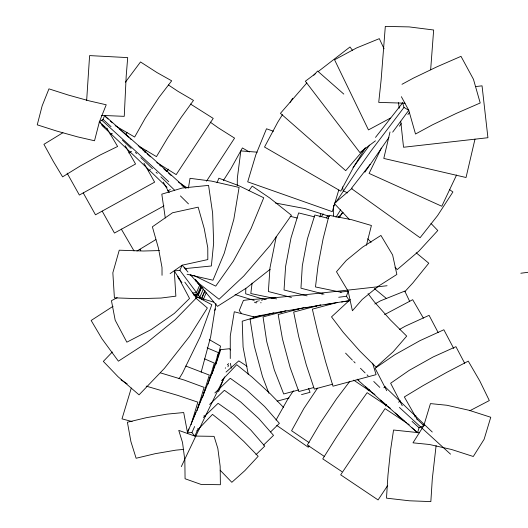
<?xml version="1.0" encoding="UTF-8"?>
<svg xmlns="http://www.w3.org/2000/svg" width="528" height="528" viewBox="0 0 528 528"><rect width="100%" height="100%" fill="white"/><g stroke="black" fill="none" stroke-linecap="round" stroke-linejoin="round"><path stroke-width="0.79" d="M237.277 185.651L237.329 178.312L240.827 150.922L257.195 152.156M333.412 216.005L333.498 205.412M245.804 288.209L245.685 293.799L264.792 299.633M86.651 100.558L89.602 55.592L127.697 57.605L126.192 76.124L124.245 116.345L101.515 115.388M322.034 294.763L322.146 293.139M430.65 69.788L433.653 30.004L409.187 26.902L385.315 26.4L381.104 80.144L378.728 102.386L405.049 103.198M216.071 364.082L220.559 346.097L209.24 339.596M252.107 283.107L250.8 293.542L276.639 298.901M436.108 445.606L432.313 478.718L430.848 501.6L409.411 500.788L386.489 498.148L387.955 475.266L390.548 450.239L393.551 430.023L419.648 432.782M215.932 303.626L210.685 336.666L201.168 372.214M188.41 188.087L190.021 178.325L211.636 181.117L239.092 187.427L233.858 219.146L224.261 253.235L212.962 280.21L187.07 274.263M474.989 139.115L466.039 177.5L383.79 158.433L390.001 131.993M366.419 245.276L371.415 225.496L351.747 219.734L329.063 215.299L323.063 239.039L318.074 265.36L315.487 286.948L341.319 292.307M319.935 217.041L320.734 213.946M338.771 190.027L332.27 211.655L247.705 181.85L255.829 154.816L266.501 128.779L273.451 131.241M131.3 388.04L121.994 418.862L132.132 421.582M191.044 424.73L197.855 402.164L177.85 395.413L146.21 386.126M197.063 410.698L204.112 387.361L184.272 380.061L160.426 372.867M202.772 396.706L209.299 375.078L185.79 366.043M207.959 384.14L214.322 363.079L204.567 358.868M212.124 373.732L218.486 352.671L207.167 347.899M276.276 236.485L269.96 267.92L268.382 291.548L291.43 297.442M417.014 419.133L423.812 425.608L412.982 442.834L429.475 444.497L451.631 449.513L473.286 456.496L484.123 439.27L490.756 417.265L469.102 410.289L446.945 405.266L430.445 403.603L423.812 425.608L419.067 427.786L417.536 432.729L410.553 426.584A697.046 4.191 40.9 0 1 357.179 379.408M253.11 317.071A698.359 8.639 -7.7 0 1 284.434 311.197A697.046 8.626 -7.7 0 1 341.801 301.844L349.384 300.656L346.454 296.248L348.17 291.238L336.481 271.735L346.289 260.436L362.617 247.104L380.932 235.442L392.614 254.951L396.858 274.454L378.543 286.117L362.215 299.449L352.407 310.748L348.17 291.238L340.474 292.07M217.008 182.734L218.869 178.207L238.821 185.678L263.736 197.782L250.991 228.69L233.356 261.142L215.721 286.13L193.736 275.444M107.296 129.116L99.422 121.77L106.227 104.788L89.423 100.921L68.383 95.073L48.952 88.862L42.154 105.844L37.244 124.839L56.674 131.043L77.715 136.897L94.519 140.758L99.422 121.77L103.033 119.394L104.623 115.612L112.629 122.661A592.489 29.687 39.6 0 1 181.13 183.995L187.282 187.882M214.751 310.345L215.378 308.854M456.568 174.992L441.791 206.25L369.079 173.415L381.368 148.097M187.598 431.977L188.212 430.525M197.492 282.724L200.779 286.513L197.578 293.964L193.552 294.446M200.779 286.513L201.287 287.377L198.145 294.716L194.179 295.192M203.432 288.856L199.907 297.079L197.485 297.37M201.287 298.921L204.778 290.783M201.472 299.165L205.042 290.836M203.366 299.369L206.217 292.717M190.12 274.514L199.723 285.1L196.508 292.538L192.489 293.027M217.14 356.776L220.301 349.688L229.568 348.724L230.479 349.978M197.597 430.135L194.753 436.062L178.761 430.393L182.53 442.537L184.853 460.304L185.071 478.757L201.062 484.427L220.387 484.724L220.163 466.27L217.846 448.503L214.078 436.359L194.753 436.062L191.908 432.59L194.641 426.525M174.253 270.996L179.87 270.296L182.193 265.188L207.821 259.578L207.781 247.83L204.23 228.571L198.158 207.161L172.524 212.771L152.381 226.809L158.459 248.226L162.01 267.485L162.037 275.312M276.032 420.05L287.542 399.551L293.41 390.793M309.085 445.856L308.293 447.269L276.745 425.416M321.453 216.671L323.123 213.833M326.297 217.998L327.492 215.978L328.937 216.645M339.689 216.929L342.593 212.197M125.836 134.647L127.063 132.594M179.032 378.761L182.431 373.217L200.257 336.593L211.82 304.702L193.868 295.099M333.366 206.342L334.653 204.27M335.973 217.279L340.639 209.788M282.44 114.688L277.754 122.206L264.515 147.041L340.784 191.136L354.017 166.307L365.528 147.84M290.11 102.379L292.67 98.274M144.969 152.5L146.256 150.487M223.397 180.484L230.822 168.835L242.398 147.965L249.401 151.972M335.94 202.231L356.915 170.768L371.606 150.17L403.986 107.415L402.666 102.861M370.121 164.36L351.338 188.489L420.077 237.745L437.547 215.642L452.892 191.987L449.572 189.605M125.393 82.19L140.521 61.961L156.988 72.567L171.686 80.81L158.822 97.601L145.22 118.252L134.653 137.036L115.15 125.697M387.631 485.615L378.081 499.937L340.672 474.844L385.051 408.632L406.553 422.862M317.513 388.126L303.923 408.395L291.575 430.729L309.111 442.629M364.874 172.194L388.905 137.458M167.138 171.112L168.485 169.132M206.501 181.17L234.571 138.125L218.163 127.769L210.164 122.08M248.893 190.753L252.173 186.107L269.775 197.993L291.423 215.259L270.362 245.164L243.778 276.019L219.054 299.257L195.373 280.619M353.008 167.732L369.62 145.081M399.419 126.212L401.3 123.618M407.9 114.536L409.312 112.589M392.68 132.125L408.764 110.306L401.366 96.69M349.774 381.381L336.58 398.759L320.278 423.08L307.349 445.018L324.555 456.575M385.697 405.953L386.674 404.666M375.514 137.386L402.6 102.887M368.168 390.72L369.184 389.459M338.884 217.305L343.081 212.348M350.288 299.548L331.505 316.892L343.365 332.488L359.74 350.955L376.081 367.158L393.254 351.681L406.705 336.112L390.364 319.909L373.982 301.442L368.056 293.641M306.821 82.962L280.434 113.342L345.721 170.669L365.105 148.038M313.823 75.214L317.592 71.036L343.801 94.09M404.705 291.786L412.856 282.929L428.776 263.201L416.17 252.78M112.339 351.991L103.336 361.39L118.081 376.761L139.055 394.852L164.38 368.412L189.466 336.501L207.352 307.989L195.631 297.884M270.593 431.924L279.385 423.344L264.673 406.56L246.629 390.007L230.267 378.292L214.863 392.938M263.545 445.084L273.517 435.356L258.806 418.579L240.761 402.026L224.4 390.304L209.629 404.455M255.955 454.7L264.752 446.12L250.833 430.063L233.686 414.335L218.09 403.319L203.326 417.47M221.569 380.688L236.709 364.696L252.212 377.216L270.257 393.769L283.602 407.471M196.772 430.894L212.494 414.381L226.934 425.918L243.712 441.309L258.172 456.278L244.807 470.679L231.838 482.308L220.156 470.217M226.037 372.075L238.808 360.881L247.012 366.221M352.15 188.239L334.283 203.458L349.18 219.278M270.171 269.273L246.424 288.024L217.457 306.346L199.723 285.1M315.711 73.432L305.349 81.233L359.891 152.552L375.434 140.844M318.305 71.478L349.991 46.985L352.447 50.252M170.102 273.61L182.193 265.188L187.961 272.019M414.638 416.79L415.965 415.873M383.803 387.796L385.156 386.872M398.574 402.217L400.607 400.825M337.94 217.213L340.514 215.53M113.058 306.293L91.153 320.47L102.003 338.831L118.397 361.165L146.467 342.995L175.118 319.763L196.396 297.931L184.826 282.17M136.95 251.024L155.826 239.613M110.154 134.515L112.279 133.3M128.74 152.929L131.498 151.351M148.394 170.775L150.467 169.594M163.951 205.894L114.451 233.046L102.194 211.127M374.801 304.009L380.411 300.868L404.778 291.086L409.708 301.455M384.556 314.609L412.678 299.686L423.416 318.153M399.604 329.373L405.214 326.225L429.079 315.335L438.214 332.653M62.918 132.719L43.93 144.316L53.394 161.542L62.601 176.854L80.144 166.056L100.353 154.895L117.619 146.474L106.834 128.291M401.986 84.302L413.351 78.144L437.118 66.739L460.997 56.338L473.451 79.266L480.209 102.98L456.331 113.388L432.564 124.786L415.516 134.02L408.764 110.306L403.986 107.415M390.542 118.034L368.458 129.908L334.561 59.789L356.644 47.923L379.322 38.65L384.08 48.807M469.828 410.738L489.324 400.561L479.833 381.031L468.263 361.139L446.596 372.445L423.119 385.598L404.342 396.937L417.318 419.72M117.203 297.68L111.448 300.67L115.177 320.166L126.845 342.177L151.298 329.492L174.326 313.427L189.539 298.465L177.863 276.454M167.495 190.964L170.353 189.559M261.314 315.388L242.213 321.215L243.091 347.12L248.272 374.464M273.781 312.86L250.074 319.216L254.258 345.853L262.449 376.418L268.864 393.241M285.991 310.781L263.056 316.925L266.732 341.642L274.316 369.95L283.701 393.967L298.749 389.935M304.161 307.54L278.17 314.51L282.487 339.055L290.07 367.356L298.815 391.552L313.771 387.539M320.727 304.828L293.674 312.081L298.67 336.442L306.253 364.742L314.312 389.123L332.792 384.166M337.696 302.366L312.352 309.157L318.001 333.346L325.585 361.647L332.996 386.199L376.075 374.656L372.603 363.152M277.114 401.148L288.994 397.967M301.508 394.614L310.048 392.324L308.59 388.502M349.622 300.755L346.685 301.217A689.542 8.527 -7.7 0 0 344.995 301.481M251.942 299.27L243.408 300.432L239.257 310.576L241.652 313.672M338.699 297.271L346.454 296.248M202.785 287.509L201.498 287.661L198.356 295L194.39 295.475M475.636 86.572L482.044 85.826L487.925 137.716L403.537 147.253L400.726 121.216M185.077 268.6L211.378 265.98L213.662 242.801L212.632 213.2L208.567 185.394L182.266 188.014L161.806 194.159L165.29 217.991M183.718 449.394L175.824 450.146L155.146 453.704L136.118 458.251L130.898 441.56L127.406 422.222L146.434 417.674L167.112 414.117L183.691 412.54L187.651 433.396M191.908 432.59L187.407 432.729L189.948 426.716A592.489 7.333 -65.9 0 0 208.883 381.091A593.604 7.346 -65.9 0 0 220.301 349.694M159.43 250.569L143.299 251.011L119.249 250.199L112.847 272.771L114.398 297.851L138.455 298.67L161.033 298.043L175.864 296.162L174.319 271.075L181.916 282.704M275.517 203.029L305.243 208.633L329.485 216.388M328.376 218.374L314.827 215.021L307.402 238.894L302.306 265.782L300.96 288.209L324.007 294.103M314.576 216.876L298.637 212.929L290.974 238.042L285.615 266.343L284.038 289.971L307.085 295.865M290.156 216.282L297.323 218.057M253.942 316.906L234.293 311.764L230.267 335.986L230.267 358.532M195.776 296.789L213.721 302.122M235.059 294.584L254.166 300.419M347.609 192.918L343.266 190.786L342.395 186.872M120.998 379.876L127.182 383.843M168.465 85.008L178.009 91.351L193.492 100.406L181.111 117.487L167.508 138.145L156.46 156.631L138.25 145.761M341.926 471.629L322.76 458.885L336.296 437.362L352.605 413.035L367.145 392.674L390.265 408.151M353.714 380.14L374.933 394.502M407.873 423.766L409.2 424.67M190.476 104.029L213.22 118.397L176.187 174.623L156.77 162.538M197.644 428.604L198.944 429.521M357.515 379.223L358.849 380.167M178.457 182.101L181.13 183.995M203.98 415.655L205.293 416.592M374.378 288.552L386.357 298.452M417.668 432.775L413.959 429.508A689.542 4.151 40.9 0 1 412.091 427.858M105.626 116.873L108.049 119.005M103.033 119.394L111.045 126.654M412.084 421.397L419.067 427.786M99.191 122.027L100.379 123.143M101.567 124.252L104.537 127.037M423.179 424.69L424.281 425.74M430.96 223.417L437.791 230.518L418.803 251.189L397.241 269.564L394.964 267.194M367.719 238.781L371.098 242.339M191.294 274.969L192.304 276.065M184.331 267.168L186.311 269.419M195.373 279.286L198.752 283.807M199.855 285.463L201.498 287.661L201.287 287.377M179.87 270.296L200.831 298.307M178.015 277.49L179.216 279.391M134.013 250.912L121.308 229.093M169.211 192.667L163.251 182.094M464.686 363.271L455.928 346.672L433.171 356.948L409.18 370.379L390.634 383.242L402.257 405.728M453.75 348.52L443.85 329.756L419.984 340.646L394.739 354.79L375.118 368.254L386.74 390.74M143.906 163.132L154.645 182.147L95.482 214.81L83.233 192.892M125.202 145.728L135.557 164.017L79.358 195.043L67.102 173.125M140.078 249.275L140.791 250.721M230.413 363.356L231.31 368.148M398.521 102.637L399.194 108.293M228.439 365.079A586.476 7.471 -65.9 0 1 227.957 366.769M223.727 378.49A586.476 7.471 -65.9 0 1 218.519 391.677M225.278 368.3A586.476 7.471 -65.9 0 1 225.575 367.778M227.337 364.848A586.476 7.471 -65.9 0 1 227.779 364.214M228.558 363.521A586.476 7.471 -65.9 0 1 228.644 364.023M118.892 594.224A596.772 0.871 -65.6 0 1 130.423 568.867M181.302 466.64A593.551 6.527 -65.5 0 1 224.651 376.933M214.097 366.788A586.106 7.253 -65.9 0 1 213.49 368.438M211.358 374.042A586.106 7.253 -65.9 0 1 209.081 379.856M205.801 388.067A586.106 7.253 -65.9 0 1 203.775 393.043M202.231 396.825A586.106 7.253 -65.9 0 1 201.59 398.389M200.983 399.861A586.106 7.253 -65.9 0 1 198.053 406.969M195.862 412.256A586.106 7.253 -65.9 0 1 192.146 421.159M188.879 428.934A586.106 7.253 -65.9 0 1 188.206 430.544M261.155 302.749A689.971 8.791 -7.7 0 1 260.575 302.768M256.76 302.815A689.971 8.791 -7.7 0 1 256.1 302.782M255.823 302.762A689.971 8.791 -7.7 0 1 255.572 302.735M254.681 302.419A689.971 8.791 -7.7 0 1 254.767 302.247M254.998 302.089A689.971 8.791 -7.7 0 1 255.163 302.003M256.311 301.567A689.971 8.791 -7.7 0 1 257.73 301.151M258.595 300.927A689.971 8.791 -7.7 0 1 259.222 300.769M261.446 300.247A689.971 8.791 -7.7 0 1 262.429 300.029M264.568 299.567A689.971 8.791 -7.7 0 1 266.31 299.204M271.095 298.261A689.971 8.791 -7.7 0 1 275.339 297.455M553.337 269.042A702.088 1.023 -7.4 0 1 520.832 273.233M387.077 285.734A698.3 7.676 -7.3 0 1 250.411 299.528M278.843 312.53A689.542 8.527 -7.7 0 1 282.533 311.857M293.073 310.002A689.542 8.527 -7.7 0 1 294.538 309.751M296.03 309.494A689.542 8.527 -7.7 0 1 298.32 309.098M305.567 307.877A689.542 8.527 -7.7 0 1 307.256 307.593M308.741 307.349A689.542 8.527 -7.7 0 1 310.253 307.098M311.784 306.841A689.542 8.527 -7.7 0 1 316.503 306.068M318.12 305.798A689.542 8.527 -7.7 0 1 319.757 305.534M325.637 304.577A689.542 8.527 -7.7 0 1 334.231 303.197M341.609 302.023A689.542 8.527 -7.7 0 1 343.292 301.752M101.858 120.292A596.772 34.142 40.2 0 1 168.749 181.738M101.871 125.4A593.551 39.864 40.6 0 1 167.066 187.341M122.384 140.105A586.476 42.167 40.3 0 1 131.116 148.342M135.406 152.414A586.476 42.167 40.3 0 1 136.62 153.569M140.851 157.595A586.476 42.167 40.3 0 1 152.473 168.722M156.103 172.214A586.476 42.167 40.3 0 1 157.304 173.375M160.875 176.827A586.476 42.167 40.3 0 1 174.577 190.172M180.424 195.921A586.476 42.167 40.3 0 1 188.463 203.887M181.13 183.995A593.604 29.746 39.6 0 1 185.995 188.437M110.458 121.136A586.106 29.37 39.6 0 1 112.319 122.78M119.077 128.766A586.106 29.37 39.6 0 1 128.746 137.359M129.941 138.422A586.106 29.37 39.6 0 1 131.129 139.484M139.649 147.094A586.106 29.37 39.6 0 1 140.877 148.19M142.705 149.827A586.106 29.37 39.6 0 1 145.741 152.552M146.949 153.635A586.106 29.37 39.6 0 1 150.546 156.869M159.542 164.987A586.106 29.37 39.6 0 1 160.769 166.096M163.819 168.854A586.106 29.37 39.6 0 1 166.835 171.593M168.637 173.224A586.106 29.37 39.6 0 1 171.019 175.388M181.738 185.176A586.106 29.37 39.6 0 1 183.546 186.839M450.536 454.159A702.088 11.266 41.4 0 1 399.425 407.451M432.26 432.016A698.3 19.582 41.6 0 1 384.839 386.582M379.777 387.361A689.971 21.193 41.2 0 1 373.758 381.467M368.062 375.85A689.971 21.193 41.2 0 1 367.059 374.86M365.092 372.9A689.971 21.193 41.2 0 1 360.452 368.267M355.126 362.908A689.971 21.193 41.2 0 1 353.74 361.502M352.381 360.122A689.971 21.193 41.2 0 1 345.576 353.133M404.699 421.337A689.542 4.151 40.9 0 1 395.221 412.975M386.635 405.392A689.542 4.151 40.9 0 1 380.675 400.118M370.286 390.918A689.542 4.151 40.9 0 1 365.356 386.536"/></g></svg>
